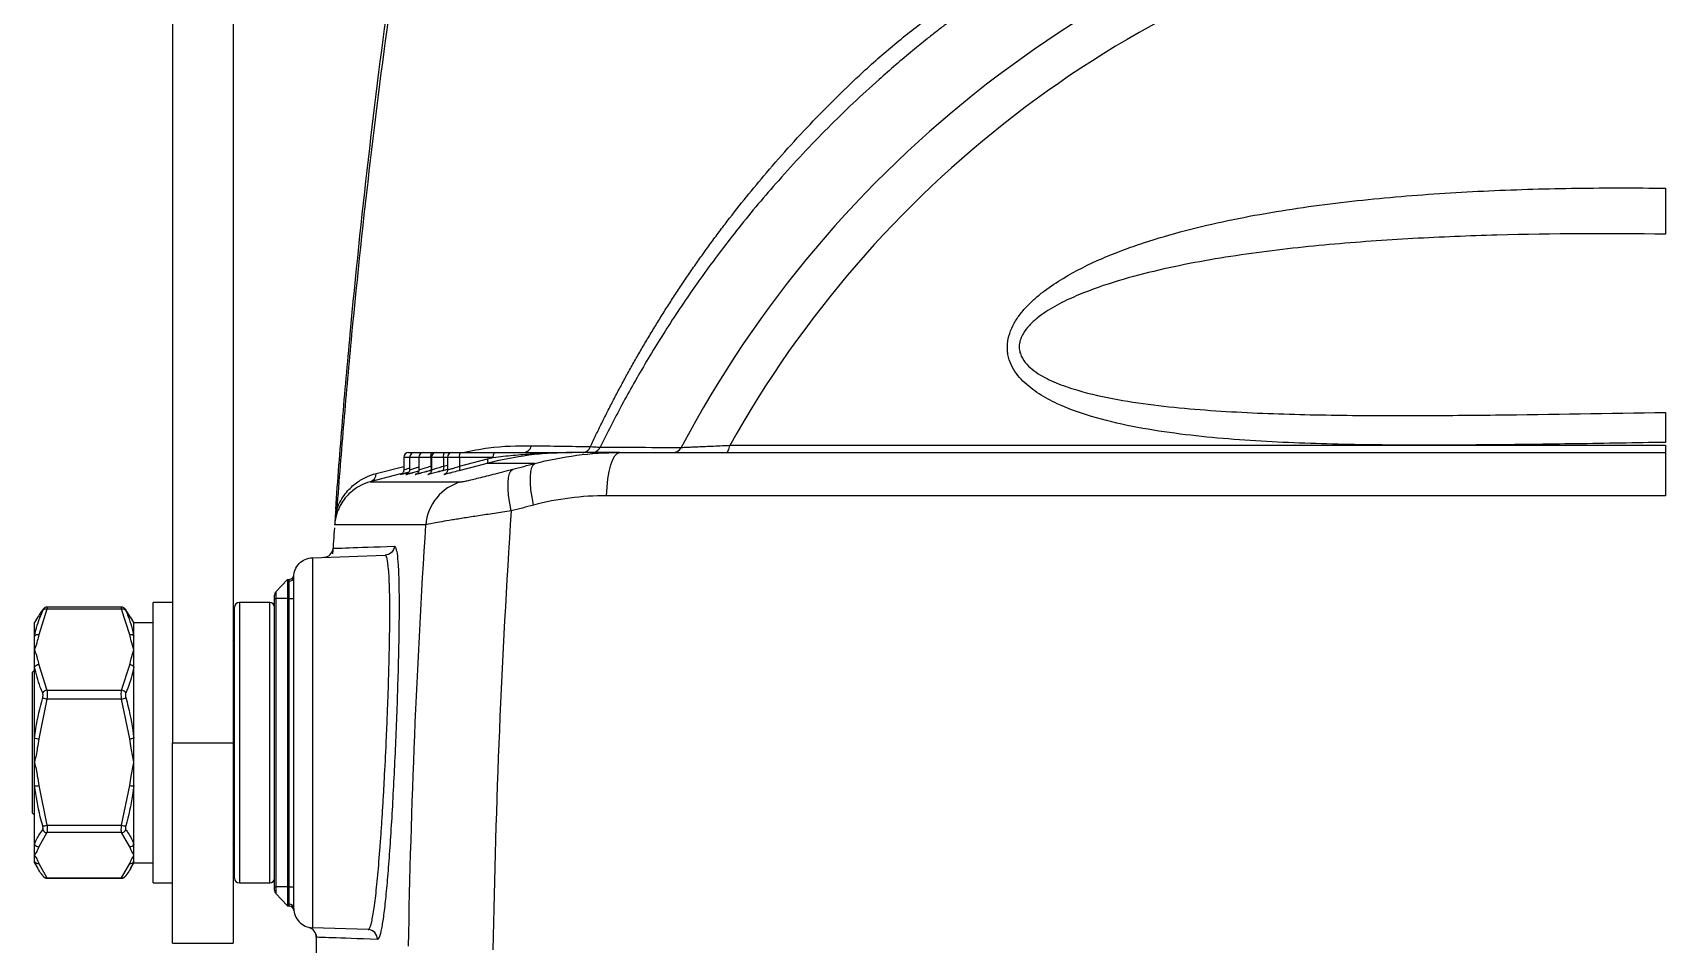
# Model space of a CAD drawing. Extents: x 14.8 to 109.8, y 1.6 to 86.6.
# Drawn here: x 98.52 to 103.61, y 36.91 to 39.75 of the extents above; entities that cross this region are included whole.
import ezdxf

# ---------------------------------------------------------------- set-up
doc = ezdxf.new("R2010")
doc.units = 0
doc.header["$MEASUREMENT"] = 0
doc.layers.add('OBJECT', color=7, linetype='CONTINUOUS')

msp = doc.modelspace()

# ---------------------------------------------------------------- linework, layer by layer
at = {"layer": 'OBJECT'}
for p, q in [((98.954, 44.1632), (98.954, 37.5382)), ((99.144, 44.1632), (99.144, 37.5382)), ((99.6761, 38.4282), (99.6761, 38.3896)), ((99.6944, 38.4282), (99.6761, 38.4282)), ((99.6911, 38.4432), (99.7094, 38.4432)), ((99.6944, 38.4282), (99.6944, 38.3896)), ((99.7233, 38.4282), (99.6944, 38.4282)), ((99.7094, 38.4432), (99.7372, 38.4432)), ((99.7233, 38.4282), (99.7233, 38.3896)), ((99.7603, 38.4282), (99.7233, 38.4282)), ((99.7365, 38.4431), (99.7372, 38.4432)), ((99.7372, 38.4432), (99.7383, 38.4432)), ((99.7383, 38.4432), (99.7661, 38.4432)), ((99.7603, 38.4282), (99.7603, 38.4011)), ((99.7627, 38.4282), (99.7603, 38.4282)), ((99.7627, 38.4282), (99.7627, 38.3896)), ((99.7998, 38.4282), (99.7627, 38.4282)), ((99.7661, 38.4432), (99.7777, 38.4432)), ((99.7777, 38.4432), (99.8055, 38.4432)), ((99.7998, 38.4282), (99.7998, 38.4009)), ((99.8127, 38.4282), (99.7998, 38.4282)), ((99.8055, 38.4432), (99.8277, 38.4432)), ((99.8127, 38.4282), (99.8127, 38.3896)), ((99.8497, 38.4282), (99.8127, 38.4282)), ((99.8277, 38.4432), (99.8554, 38.4432)), ((99.9553, 38.4282), (99.8497, 38.4282)), ((99.8497, 38.4282), (99.8497, 38.4007)), ((99.8497, 38.4007), (99.9371, 38.4236)), ((99.8554, 38.4432), (99.961, 38.4432)), ((100.349, 38.4432), (100.2002, 38.4432)), ((100.6938, 38.4658), (103.613, 38.4658)), ((99.6655, 38.3769), (99.5713, 38.3519)), ((99.5899, 38.3778), (99.6761, 38.4)), ((99.7603, 38.4011), (99.7627, 38.4018)), ((99.8127, 38.3903), (99.7979, 38.3865)), ((99.7998, 38.4009), (99.8127, 38.4043)), ((100.0852, 38.4091), (99.9352, 38.4091)), ((99.5713, 38.3519), (99.5793, 38.3519)), ((99.5793, 38.3519), (99.5976, 38.3519)), ((99.5976, 38.3519), (99.6265, 38.3519)), ((99.6265, 38.3519), (99.6659, 38.3519)), ((99.6659, 38.3519), (99.7159, 38.3519)), ((99.7159, 38.3519), (99.8555, 38.3519)), ((99.745, 38.2175), (99.4603, 38.2175)), ((99.3909, 38.1152), (99.618, 38.1232)), ((99.313, 38.0475), (99.277, 38.009)), ((99.277, 38.009), (99.277, 37.9882)), ((99.313, 38.0475), (99.3189, 38.0477)), ((99.313, 38.0475), (99.313, 37.9882)), ((99.3185, 37.9882), (99.3185, 38.0418)), ((98.7947, 37.9613), (98.5633, 37.9613)), ((98.954, 37.9757), (98.894, 37.9757)), ((98.894, 37.5382), (98.894, 37.9757)), ((99.148, 37.1157), (99.148, 37.9607)), ((99.258, 37.9757), (99.163, 37.9757)), ((99.163, 37.9757), (99.163, 37.1007)), ((99.258, 37.1007), (99.258, 37.9757)), ((99.273, 37.9882), (99.273, 37.9987)), ((99.273, 37.0882), (99.273, 37.9882)), ((99.273, 37.9882), (99.277, 37.9882)), ((99.277, 37.9882), (99.277, 37.0882)), ((99.313, 37.9882), (99.277, 37.9882)), ((99.313, 37.9882), (99.3185, 37.9882)), ((99.313, 37.9882), (99.313, 37.0882)), ((99.3185, 37.9882), (99.333, 37.9882)), ((99.3185, 37.0882), (99.3185, 37.9882)), ((98.5343, 37.9311), (98.524, 37.9132)), ((98.524, 37.8701), (98.524, 37.9132)), ((98.5623, 37.9545), (98.537, 37.8751)), ((98.7956, 37.9545), (98.5623, 37.9545)), ((98.821, 37.8751), (98.7956, 37.9545)), ((98.8227, 37.9304), (98.8086, 37.9528)), ((98.834, 37.9132), (98.8237, 37.931)), ((98.834, 37.8701), (98.834, 37.9132)), ((98.834, 37.9132), (98.894, 37.9132)), ((98.834, 37.8701), (98.834, 37.9132)), ((98.524, 37.8283), (98.524, 37.8701)), ((98.834, 37.8283), (98.834, 37.8701)), ((98.524, 37.7746), (98.524, 37.8283)), ((98.834, 37.1679), (98.834, 37.8283)), ((98.834, 37.7746), (98.834, 37.8283)), ((98.524, 37.7642), (98.518, 37.7582)), ((98.518, 37.6938), (98.518, 37.7582)), ((98.524, 37.553), (98.524, 37.7746)), ((98.537, 37.7814), (98.5623, 37.702)), ((98.7956, 37.702), (98.821, 37.7814)), ((98.834, 37.553), (98.834, 37.7746)), ((98.518, 37.3182), (98.518, 37.6938)), ((98.5623, 37.6739), (98.537, 37.5503)), ((98.5623, 37.702), (98.7956, 37.702)), ((98.7956, 37.6739), (98.5623, 37.6739)), ((98.821, 37.5503), (98.7956, 37.6739)), ((98.524, 37.4774), (98.524, 37.553)), ((98.834, 37.4774), (98.834, 37.553)), ((98.894, 37.1007), (98.894, 37.5382)), ((98.954, 37.5382), (99.144, 37.5382)), ((98.954, 36.9132), (98.954, 37.5382)), ((99.144, 37.5382), (99.144, 36.9132)), ((98.524, 37.4043), (98.524, 37.4774)), ((98.834, 37.4043), (98.834, 37.4774)), ((98.524, 37.2211), (98.524, 37.4043)), ((98.537, 37.4045), (98.5623, 37.2808)), ((98.7956, 37.2808), (98.821, 37.4045)), ((98.834, 37.2211), (98.834, 37.4043)), ((98.518, 37.3182), (98.524, 37.3122)), ((98.5623, 37.2576), (98.537, 37.2134)), ((98.5623, 37.2808), (98.7956, 37.2808)), ((98.7956, 37.2576), (98.5623, 37.2576)), ((98.821, 37.2134), (98.7956, 37.2576)), ((98.524, 37.1873), (98.524, 37.2211)), ((98.834, 37.1873), (98.834, 37.2211)), ((98.524, 37.1679), (98.524, 37.1873)), ((98.524, 37.1632), (98.524, 37.1679)), ((98.524, 37.1632), (98.5343, 37.1454)), ((98.537, 37.1613), (98.5623, 37.1171)), ((98.7956, 37.1171), (98.821, 37.1613)), ((98.8237, 37.1454), (98.834, 37.1632)), ((98.834, 37.1679), (98.834, 37.1873)), ((98.834, 37.1632), (98.834, 37.1679)), ((98.834, 37.1632), (98.894, 37.1632)), ((98.5623, 37.1171), (98.7956, 37.1171)), ((98.5633, 37.1151), (98.7947, 37.1151)), ((98.894, 37.1007), (98.954, 37.1007)), ((99.163, 37.1007), (99.258, 37.1007)), ((99.273, 37.0882), (99.277, 37.0882)), ((99.273, 37.0777), (99.273, 37.0882)), ((99.313, 37.0882), (99.277, 37.0882)), ((99.277, 37.0882), (99.277, 37.0675)), ((99.277, 37.0675), (99.313, 37.0289)), ((99.313, 37.0882), (99.313, 37.0289)), ((99.313, 37.0882), (99.3185, 37.0882)), ((99.3185, 37.0882), (99.333, 37.0882)), ((99.3185, 37.0347), (99.3185, 37.0882)), ((99.313, 37.0289), (99.3189, 37.0287)), ((99.3331, 37.0177), (99.3333, 37.0152)), ((99.5651, 36.9551), (99.3909, 36.9612)), ((98.954, 36.9132), (99.144, 36.9132)), ((99.5989, 36.9315), (99.594, 36.9246))]:
    msp.add_line(p, q, dxfattribs=at)
at = {"layer": 'OBJECT', "flags": 128}
for points in [[(99.7603, 38.4282), (99.7605, 38.4311), (99.7608, 38.434), (99.7613, 38.4366), (99.762, 38.4388), (99.7629, 38.4407), (99.7639, 38.4421), (99.765, 38.4429), (99.7661, 38.4432)], [(99.7998, 38.4282), (99.7999, 38.4311), (99.8002, 38.434), (99.8007, 38.4366), (99.8014, 38.4388), (99.8023, 38.4407), (99.8033, 38.4421), (99.8044, 38.4429), (99.8055, 38.4432)], [(99.8497, 38.4282), (99.8498, 38.4311), (99.8501, 38.434), (99.8507, 38.4366), (99.8514, 38.4388), (99.8523, 38.4407), (99.8532, 38.4421), (99.8543, 38.4429), (99.8554, 38.4432)], [(99.9371, 38.4236), (99.9376, 38.421), (99.9379, 38.4184), (99.938, 38.4161), (99.9378, 38.4139), (99.9374, 38.4121), (99.9369, 38.4107), (99.9361, 38.4097), (99.9352, 38.4091)], [(99.9553, 38.4282), (99.9554, 38.4311), (99.9557, 38.434), (99.9562, 38.4366), (99.9569, 38.4388), (99.9578, 38.4407), (99.9588, 38.4421), (99.9599, 38.4429), (99.961, 38.4432)], [(100.309, 38.3086), (100.3105, 38.3355), (100.3132, 38.3611), (100.3171, 38.3844), (100.3221, 38.4046), (100.328, 38.4211), (100.3346, 38.4332), (100.3417, 38.4407), (100.349, 38.4432)], [(100.6804, 38.4432), (100.6827, 38.4436), (100.6849, 38.4448), (100.6869, 38.4468), (100.6889, 38.4495), (100.6905, 38.4529), (100.6919, 38.4568), (100.693, 38.4611), (100.6938, 38.4658)], [(99.7603, 38.4011), (99.7609, 38.3985), (99.7611, 38.3959), (99.7612, 38.3935), (99.7611, 38.3914), (99.7607, 38.3896), (99.7601, 38.3882), (99.7594, 38.3872), (99.7585, 38.3866)], [(99.7998, 38.4009), (99.8003, 38.3983), (99.8005, 38.3957), (99.8006, 38.3933), (99.8005, 38.3912), (99.8001, 38.3894), (99.7995, 38.388), (99.7988, 38.387), (99.7979, 38.3865)], [(99.9352, 38.4091), (99.9083, 38.4021), (99.8478, 38.3863)], [(99.8497, 38.4007), (99.8502, 38.3981), (99.8505, 38.3955), (99.8506, 38.3932), (99.8504, 38.391), (99.8501, 38.3892), (99.8495, 38.3878), (99.8487, 38.3868), (99.8478, 38.3863)], [(100.0113, 38.261), (100.0066, 38.2857), (100.0034, 38.3091), (100.0017, 38.3307), (100.0015, 38.3498), (100.003, 38.3658), (100.006, 38.3782), (100.0104, 38.3867), (100.0162, 38.3911)], [(100.0812, 38.2793), (100.0765, 38.3039), (100.0731, 38.3274), (100.0713, 38.3489), (100.0711, 38.368), (100.0724, 38.384), (100.0753, 38.3964), (100.0796, 38.4049), (100.0852, 38.4091)], [(98.5494, 37.9528), (98.5504, 37.9544), (98.5506, 37.9547)], [(98.8074, 37.9547), (98.8076, 37.9544), (98.8086, 37.9528)], [(98.5506, 37.1217), (98.5504, 37.1221), (98.5494, 37.1237)], [(98.8086, 37.1237), (98.8076, 37.1221), (98.8074, 37.1218)]]:
    msp.add_lwpolyline(points, dxfattribs=at)
at = {"layer": 'OBJECT'}
for centre, radius, start, end in [((103.643, 36.8182), 3.5084, 103.3894, 152.1127), ((103.643, 36.8182), 3.3782, 104.3906, 150.8109), ((99.6911, 38.4282), 0.015, 90, 180), ((99.7094, 38.4282), 0.015, 90, 180), ((99.7383, 38.4282), 0.015, 90, 180), ((99.7777, 38.4282), 0.015, 90, 180), ((99.8277, 38.4282), 0.015, 90, 180), ((100.0478, 38.4704), 0.0272, 272.4859, 347.8627), ((100.5156, 38.4731), 0.0299, 270.0273, 332.2542), ((99.5632, 38.3772), 0.0266, 287.715, 1.3087), ((99.8946, 38.2071), 0.1499, 105.0855, 176.0571), ((99.4632, 38.2169), 0.0495, 85.4125, 89.3775), ((124.8474, 36.4432), 25.449, 176.02266, 176.20518), ((99.4255, 38.1465), 0.03, 271.9998, 356.1669), ((99.3184, 38.0627), 0.015, 272, 354.3072), ((99.288, 37.9987), 0.015, 137, 180), ((99.3188, 38.056), 0.0143, 269.0111, 356.9747), ((99.163, 37.9607), 0.015, 90, 180), ((99.258, 37.9607), 0.015, 0, 90), ((98.5592, 37.9422), 0.0127, 75.5066, 140.5212), ((98.7988, 37.9422), 0.0127, 39.4776, 104.4946), ((98.5352, 37.8603), 0.0149, 82.9936, 138.8297), ((98.8228, 37.8603), 0.0149, 41.1701, 97.0057), ((99.133, 37.8655), 0.015, 317.1666, 0), ((98.5378, 37.7641), 0.0173, 92.7932, 142.9836), ((98.8202, 37.7641), 0.0173, 37.0165, 87.2057), ((98.5654, 37.6836), 0.0187, 99.3014, 149.0937), ((98.5761, 37.7297), 0.0574, 242.1793, 256.0888), ((98.7926, 37.6836), 0.0187, 30.905, 80.6999), ((98.7818, 37.7296), 0.0574, 283.9103, 297.8215), ((98.5421, 37.6068), 0.0568, 251.4192, 264.8515), ((98.8159, 37.6068), 0.0568, 275.1492, 288.5806), ((98.5295, 37.457), 0.0531, 264.0527, 278.1164), ((98.8285, 37.457), 0.0531, 261.8833, 275.9476), ((98.5478, 37.327), 0.0484, 271.8545, 287.49), ((98.5641, 37.2739), 0.0164, 205.677, 263.8507), ((98.8102, 37.327), 0.0484, 252.5101, 268.1454), ((98.7939, 37.2739), 0.0164, 276.148, 334.3244), ((98.5376, 37.2292), 0.0158, 210.8413, 267.8922), ((98.8204, 37.2292), 0.0158, 272.109, 329.1586), ((99.133, 37.211), 0.015, 0, 42.8334), ((98.5361, 37.1756), 0.0144, 212.5261, 273.4051), ((98.8219, 37.1756), 0.0144, 266.5959, 327.474), ((98.5607, 37.1301), 0.0131, 219.5945, 277.0407), ((98.7972, 37.1302), 0.0132, 263.2804, 320.3964), ((99.163, 37.1157), 0.015, 180, 270), ((99.258, 37.1157), 0.015, 270, 0), ((99.288, 37.0777), 0.015, 180, 223), ((99.3188, 37.0204), 0.0143, 3.025, 90.9891), ((99.3183, 37.0137), 0.015, 4.9561, 88), ((99.3184, 37.0137), 0.015, 5.6928, 88), ((99.3732, 36.9318), 0.03, 358.9022, 77.2747), ((124.8474, 36.4432), 25.449, 178.89854, 180.23387)]:
    msp.add_arc(centre, radius, start, end, dxfattribs=at)
for points, knots in [([(100.2586, 38.4617), (100.2643, 38.4739), (100.2758, 38.4983), (100.2937, 38.5349), (100.3121, 38.5715), (100.331, 38.6083), (100.3505, 38.6452), (100.3705, 38.6822), (100.3911, 38.7192), (100.4123, 38.7563), (100.4341, 38.7935), (100.4565, 38.8306), (100.4794, 38.8679), (100.503, 38.9051), (100.5272, 38.9423), (100.552, 38.9796), (100.5774, 39.0168), (100.6035, 39.0539), (100.6302, 39.091), (100.6576, 39.1281), (100.7152, 39.2042), (100.8145, 39.3269), (100.9341, 39.4586), (101.0389, 39.5639), (101.1072, 39.629), (101.1682, 39.6834), (101.221, 39.7279), (101.2639, 39.7621), (101.3079, 39.7961), (101.3647, 39.8386), (101.4454, 39.8959), (101.5363, 39.9565), (101.6585, 40.0329), (101.8114, 40.1196), (101.963, 40.1946), (102.0754, 40.245), (102.1508, 40.2769), (102.227, 40.3072), (102.3041, 40.336), (102.3821, 40.3632), (102.4608, 40.3888), (102.5404, 40.4128), (102.6206, 40.4351), (102.7016, 40.456), (102.756, 40.4684), (102.7832, 40.4746)], [0, 0, 0, 0, 0.012038, 0.02418, 0.036425, 0.048774, 0.061225, 0.073778, 0.086433, 0.09919, 0.112047, 0.125006, 0.138064, 0.151222, 0.16448, 0.177836, 0.191291, 0.204843, 0.218493, 0.232239, 0.246081, 0.304039, 0.373495, 0.405327, 0.437053, 0.458042, 0.478512, 0.498868, 0.507158, 0.528357, 0.562429, 0.595806, 0.626125, 0.691572, 0.753167, 0.777504, 0.801919, 0.826413, 0.850984, 0.875632, 0.900357, 0.925156, 0.950031, 0.974979, 1, 1, 1, 1]), ([(99.4638, 38.2665), (99.467, 38.312), (99.4704, 38.3575), (99.4775, 38.4486), (99.4884, 38.5851), (99.5004, 38.7216), (99.5259, 38.9943), (99.5449, 39.1759), (99.5867, 39.5388), (99.6096, 39.72), (99.6468, 39.9915), (99.6597, 40.0819), (99.6798, 40.2174), (99.69, 40.2851), (99.7022, 40.3641), (99.7084, 40.4036), (99.7111, 40.4205), (99.7129, 40.4318), (99.7138, 40.4374), (99.7147, 40.443)], [0, 0, 0, 0, 0.0625, 0.0625, 0.125, 0.25, 0.25, 0.5, 0.5, 0.75, 0.75, 0.875, 0.875, 0.9375, 0.96875, 0.984375, 0.992187, 0.992187, 1, 1, 1, 1]), ([(99.7231, 40.438), (99.6647, 40.0781), (99.6141, 39.7169), (99.55, 39.1738), (99.5307, 38.9926), (99.5046, 38.7205), (99.4965, 38.6297), (99.4849, 38.4935), (99.4812, 38.4481), (99.474, 38.3572), (99.4705, 38.3118), (99.4672, 38.2663)], [0, 0, 0, 0, 0.5, 0.5, 0.75, 0.75, 0.875, 0.875, 0.9375, 0.9375, 1, 1, 1, 1]), ([(102.7803, 40.4516), (102.7687, 40.4488), (102.7454, 40.4432), (102.7107, 40.4344), (102.676, 40.4253), (102.6414, 40.4158), (102.6069, 40.406), (102.5724, 40.3959), (102.5381, 40.3855), (102.5039, 40.3747), (102.4698, 40.3636), (102.4358, 40.3521), (102.4019, 40.3404), (102.3681, 40.3283), (102.3345, 40.3159), (102.3009, 40.3032), (102.2675, 40.2901), (102.2343, 40.2767), (102.2011, 40.263), (102.1681, 40.249), (102.1352, 40.2347), (102.1024, 40.2201), (102.0698, 40.2051), (102.0374, 40.1898), (102.0051, 40.1743), (101.9729, 40.1584), (101.9409, 40.1422), (101.9091, 40.1257), (101.8774, 40.1089), (101.8458, 40.0917), (101.8145, 40.0743), (101.7833, 40.0566), (101.7523, 40.0386), (101.7214, 40.0203), (101.6908, 40.0017), (101.6603, 39.9828), (101.63, 39.9636), (101.5998, 39.9441), (101.5699, 39.9243), (101.5402, 39.9043), (101.5106, 39.8839), (101.4813, 39.8633), (101.4521, 39.8424), (101.4232, 39.8212), (101.3944, 39.7998), (101.3659, 39.778), (101.3376, 39.756), (101.3037, 39.7291), (101.2435, 39.6802), (101.1383, 39.59), (100.9967, 39.4562), (100.8511, 39.3012), (100.7424, 39.1717), (100.6673, 39.075), (100.6156, 39.0051), (100.5664, 38.9355), (100.5198, 38.8661), (100.4757, 38.797), (100.4339, 38.7285), (100.3943, 38.6605), (100.3571, 38.5931), (100.3219, 38.5265), (100.2998, 38.482), (100.2889, 38.46)], [0, 0, 0, 0, 0.010885, 0.02177, 0.032656, 0.043541, 0.054426, 0.065311, 0.076196, 0.087082, 0.097967, 0.108852, 0.119737, 0.130622, 0.141508, 0.152393, 0.163278, 0.174163, 0.185048, 0.195933, 0.206819, 0.217704, 0.228589, 0.239474, 0.250359, 0.261244, 0.27213, 0.283015, 0.2939, 0.304785, 0.31567, 0.326555, 0.33744, 0.348326, 0.359211, 0.370096, 0.380981, 0.391866, 0.402751, 0.413636, 0.424521, 0.435407, 0.446292, 0.457177, 0.468062, 0.478947, 0.489832, 0.500717, 0.518358, 0.560412, 0.626874, 0.695576, 0.753854, 0.780728, 0.8071, 0.83297, 0.858337, 0.883203, 0.907566, 0.931428, 0.954787, 0.977645, 1, 1, 1, 1]), ([(103.613, 38.475), (103.52, 38.4734), (103.4271, 38.4718), (103.2418, 38.4691), (103.1493, 38.4679), (102.9646, 38.4664), (102.8725, 38.466), (102.6886, 38.4671), (102.5967, 38.4685), (102.4138, 38.4746), (102.3229, 38.4793), (102.1878, 38.4908), (102.1429, 38.4954), (102.054, 38.5067), (102.0099, 38.5134), (101.9226, 38.5298), (101.8795, 38.5395), (101.7955, 38.5633), (101.7546, 38.5774), (101.6959, 38.6046), (101.6767, 38.6148), (101.6497, 38.6321), (101.641, 38.6382), (101.6241, 38.6514), (101.616, 38.6584), (101.6009, 38.6735), (101.594, 38.6814), (101.5815, 38.6986), (101.5759, 38.7079), (101.5669, 38.7276), (101.5636, 38.738), (101.5607, 38.7541), (101.56, 38.7595), (101.5595, 38.7707), (101.5596, 38.7763), (101.561, 38.793), (101.5634, 38.8041), (101.5706, 38.826), (101.5755, 38.8365), (101.5868, 38.8567), (101.5933, 38.8664), (101.6076, 38.885), (101.6153, 38.8937), (101.6315, 38.9104), (101.6399, 38.9184), (101.6575, 38.9337), (101.6666, 38.941), (101.6946, 38.9621), (101.7138, 38.9748), (101.7729, 39.0104), (101.814, 39.0307), (101.8772, 39.0579), (101.8985, 39.0665), (101.9415, 39.0826), (101.9631, 39.0902), (102.0281, 39.1116), (102.0718, 39.1243), (102.1595, 39.1473), (102.2037, 39.1575), (102.3366, 39.1855), (102.4261, 39.2003), (102.6062, 39.2249), (102.697, 39.2345), (102.8795, 39.2499), (102.9709, 39.2556), (103.1539, 39.264), (103.2455, 39.2666), (103.4291, 39.2691), (103.521, 39.2691), (103.613, 39.2678)], [0, 0, 0, 0, 0.0625, 0.0625, 0.125, 0.125, 0.1875, 0.1875, 0.25, 0.25, 0.3125, 0.3125, 0.34375, 0.34375, 0.375, 0.375, 0.40625, 0.40625, 0.4375, 0.4375, 0.453125, 0.453125, 0.460938, 0.460938, 0.46875, 0.46875, 0.476563, 0.476563, 0.484375, 0.484375, 0.492188, 0.492188, 0.496094, 0.496094, 0.5, 0.5, 0.507813, 0.507813, 0.515625, 0.515625, 0.523438, 0.523438, 0.53125, 0.53125, 0.539063, 0.539063, 0.546875, 0.546875, 0.5625, 0.5625, 0.59375, 0.59375, 0.609375, 0.609375, 0.625, 0.625, 0.65625, 0.65625, 0.6875, 0.6875, 0.75, 0.75, 0.8125, 0.8125, 0.875, 0.875, 0.9375, 0.9375, 1, 1, 1, 1]), ([(103.613, 39.2678), (103.613, 39.2554), (103.613, 39.2426), (103.613, 39.2161), (103.613, 39.2029), (103.613, 39.1837), (103.613, 39.1774), (103.613, 39.1653), (103.613, 39.1595), (103.613, 39.1484), (103.613, 39.1431), (103.613, 39.1332), (103.613, 39.1287), (103.613, 39.1245)], [0, 0, 0, 0, 0.25, 0.25, 0.5, 0.5, 0.625, 0.625, 0.75, 0.75, 0.875, 0.875, 1, 1, 1, 1]), ([(103.613, 39.1245), (103.4376, 39.1269), (103.2625, 39.1262), (103.0002, 39.1189), (102.9128, 39.1155), (102.7382, 39.1059), (102.6511, 39.0997), (102.4775, 39.0839), (102.3911, 39.0743), (102.219, 39.0497), (102.1334, 39.035), (102.0059, 39.0063), (101.9634, 38.9957), (101.8793, 38.9712), (101.8378, 38.9575), (101.7769, 38.933), (101.7568, 38.9243), (101.7174, 38.9048), (101.6979, 38.894), (101.6702, 38.8758), (101.6613, 38.8694), (101.6441, 38.8555), (101.6358, 38.848), (101.6207, 38.8318), (101.614, 38.8232), (101.6058, 38.8089), (101.6034, 38.8039), (101.5996, 38.7936), (101.5983, 38.7884), (101.5967, 38.7777), (101.5965, 38.7723), (101.5975, 38.7618), (101.5986, 38.7567), (101.6035, 38.7418), (101.6089, 38.7326), (101.6219, 38.7165), (101.6293, 38.7094), (101.6454, 38.6964), (101.654, 38.6905), (101.6809, 38.6744), (101.6999, 38.6656), (101.7392, 38.65), (101.7593, 38.6433), (101.8202, 38.6255), (101.8618, 38.6164), (101.9461, 38.6011), (101.9888, 38.595), (102.1175, 38.5797), (102.2044, 38.5734), (102.3787, 38.5644), (102.4663, 38.5619), (102.642, 38.5589), (102.73, 38.5585), (102.9061, 38.5588), (102.9943, 38.5595), (103.259, 38.5625), (103.4358, 38.5655), (103.613, 38.5686)], [0, 0, 0, 0, 0.125, 0.125, 0.1875, 0.1875, 0.25, 0.25, 0.3125, 0.3125, 0.375, 0.375, 0.40625, 0.40625, 0.4375, 0.4375, 0.453125, 0.453125, 0.46875, 0.46875, 0.476562, 0.476562, 0.484375, 0.484375, 0.492187, 0.492187, 0.496094, 0.496094, 0.5, 0.5, 0.503906, 0.503906, 0.507812, 0.507812, 0.515625, 0.515625, 0.523437, 0.523437, 0.53125, 0.53125, 0.546875, 0.546875, 0.5625, 0.5625, 0.59375, 0.59375, 0.625, 0.625, 0.6875, 0.6875, 0.75, 0.75, 0.8125, 0.8125, 0.875, 0.875, 1, 1, 1, 1]), ([(103.613, 38.5686), (103.613, 38.5679), (103.613, 38.5652), (103.613, 38.5557), (103.613, 38.5491), (103.613, 38.5365), (103.613, 38.5319), (103.613, 38.5221), (103.613, 38.5168), (103.613, 38.5057), (103.613, 38.4998), (103.613, 38.4877), (103.613, 38.4814), (103.613, 38.475)], [0, 0, 0, 0, 0.25, 0.25, 0.5, 0.5, 0.625, 0.625, 0.75, 0.75, 0.875, 0.875, 1, 1, 1, 1]), ([(99.8606, 38.4432), (99.8874, 38.4488), (99.96, 38.4639), (100.0302, 38.4644), (100.0744, 38.4646)], [0, 0, 0, 0, 0.369758, 1, 1, 1, 1]), ([(100.2002, 38.4432), (100.1556, 38.4432), (100.1111, 38.4404), (100.0225, 38.429), (99.9786, 38.4205), (99.9352, 38.4091)], [0, 0, 0, 0, 0.5, 0.5, 1, 1, 1, 1]), ([(99.9553, 38.4282), (99.9761, 38.4307), (99.9968, 38.4329), (100.0378, 38.4366), (100.0582, 38.4382), (100.1193, 38.442), (100.1597, 38.4432), (100.2002, 38.4432)], [0, 0, 0, 0, 0.25, 0.25, 0.5, 0.5, 1, 1, 1, 1]), ([(99.961, 38.4432), (99.9821, 38.4432), (100.0026, 38.4432), (100.0432, 38.4432), (100.0632, 38.4432), (100.1225, 38.4432), (100.1613, 38.4432), (100.2002, 38.4432)], [0, 0, 0, 0, 0.25, 0.25, 0.5, 0.5, 1, 1, 1, 1]), ([(100.2339, 38.4432), (100.2392, 38.4432), (100.2444, 38.445), (100.2531, 38.4516), (100.2566, 38.4563), (100.2586, 38.4617)], [0, 0, 0, 0, 0.5, 0.5, 1, 1, 1, 1]), ([(100.2586, 38.4617), (100.268, 38.4612), (100.2755, 38.4608), (100.2857, 38.4602), (100.2885, 38.4601), (100.2889, 38.46)], [0, 0, 0, 0, 0.5, 0.5, 1, 1, 1, 1]), ([(100.2619, 38.4432), (100.2675, 38.4432), (100.2731, 38.4448), (100.2826, 38.4507), (100.2864, 38.455), (100.2889, 38.46)], [0, 0, 0, 0, 0.5, 0.5, 1, 1, 1, 1]), ([(100.2889, 38.46), (100.3059, 38.46), (100.3353, 38.4599), (100.4195, 38.4596), (100.4742, 38.4594), (100.542, 38.4592)], [0, 0, 0, 0, 0.5, 0.5, 1, 1, 1, 1]), ([(100.349, 38.4432), (100.8854, 38.4432), (101.4256, 38.4432), (102.5136, 38.4432), (103.0614, 38.4432), (103.613, 38.4432)], [0, 0, 0, 0, 0.5, 0.5, 1, 1, 1, 1]), ([(100.542, 38.4592), (100.5436, 38.4593), (100.5486, 38.4595), (100.5606, 38.46), (100.5655, 38.4602), (100.5764, 38.4607), (100.5826, 38.4609), (100.596, 38.4615), (100.6034, 38.4618), (100.6192, 38.4625), (100.6276, 38.4629), (100.6452, 38.4636), (100.6543, 38.464), (100.6735, 38.4649), (100.6835, 38.4653), (100.6938, 38.4658)], [0, 0, 0, 0, 0.25, 0.25, 0.375, 0.375, 0.5, 0.5, 0.625, 0.625, 0.75, 0.75, 0.875, 0.875, 1, 1, 1, 1]), ([(103.613, 38.4658), (103.613, 38.4593), (103.613, 38.4536), (103.613, 38.4455), (103.613, 38.4432), (103.613, 38.4432)], [0, 0, 0, 0, 0.5, 0.5, 1, 1, 1, 1]), ([(103.613, 38.4432), (103.613, 38.4432), (103.613, 38.4424), (103.613, 38.439), (103.613, 38.4365), (103.613, 38.4299), (103.613, 38.4259), (103.613, 38.4163), (103.613, 38.4108), (103.613, 38.3985), (103.613, 38.3918), (103.613, 38.3773), (103.613, 38.3694), (103.613, 38.353), (103.613, 38.3446), (103.613, 38.327), (103.613, 38.3178), (103.613, 38.3086)], [0, 0, 0, 0, 0.125, 0.125, 0.25, 0.25, 0.375, 0.375, 0.5, 0.5, 0.625, 0.625, 0.75, 0.75, 0.875, 0.875, 1, 1, 1, 1]), ([(99.4672, 38.2663), (99.4707, 38.276), (99.4749, 38.2849), (99.4837, 38.3007), (99.4885, 38.3077), (99.4983, 38.3206), (99.5034, 38.3264), (99.5139, 38.3368), (99.5191, 38.3414), (99.5351, 38.3539), (99.5459, 38.3605), (99.5677, 38.371), (99.5788, 38.375), (99.5899, 38.3778)], [0, 0, 0, 0, 0.125, 0.125, 0.25, 0.25, 0.375, 0.375, 0.5, 0.5, 0.75, 0.75, 1, 1, 1, 1]), ([(99.6924, 38.382), (99.6913, 38.3817), (99.6833, 38.3796), (99.6735, 38.377), (99.665, 38.3748), (99.6657, 38.375), (99.6659, 38.3751)], [0, 0, 0, 0, 0.058461, 0.410822, 0.759614, 1, 1, 1, 1]), ([(99.6659, 38.3751), (99.6658, 38.3751), (99.6653, 38.375), (99.6734, 38.3772), (99.6835, 38.38), (99.6917, 38.3822), (99.6927, 38.3824)], [0, 0, 0, 0, 0.125228, 0.5295758, 0.9444174, 1, 1, 1, 1]), ([(99.676, 38.3897), (99.6759, 38.3882), (99.6758, 38.3854), (99.6742, 38.3818), (99.6722, 38.3791), (99.67, 38.3772), (99.6683, 38.3761), (99.667, 38.3756), (99.6664, 38.3753), (99.6661, 38.3752), (99.666, 38.3752), (99.6659, 38.3751)], [0, 0, 0, 0, 0.210657, 0.405326, 0.569824, 0.706916, 0.8146, 0.87753, 0.917877, 0.956333, 1, 1, 1, 1]), ([(99.6769, 38.3896), (99.6767, 38.3895), (99.6764, 38.3894), (99.6823, 38.3913), (99.6905, 38.394), (99.6944, 38.3953)], [0, 0, 0, 0, 0.216736, 0.621085, 1, 1, 1, 1]), ([(99.7225, 38.385), (99.7173, 38.3836), (99.705, 38.3803), (99.6914, 38.3768), (99.6836, 38.3748), (99.6818, 38.3744), (99.6848, 38.3753), (99.6852, 38.3754)], [0, 0, 0, 0, 0.192951, 0.451629, 0.707829, 0.967314, 1, 1, 1, 1]), ([(99.6942, 38.3895), (99.6943, 38.3889), (99.6945, 38.3867), (99.6934, 38.3834), (99.6915, 38.3802), (99.6894, 38.378), (99.6874, 38.3766), (99.686, 38.3758), (99.6852, 38.3755), (99.6848, 38.3753), (99.6845, 38.3752), (99.6844, 38.3752), (99.6849, 38.3753), (99.6852, 38.3754)], [0, 0, 0, 0, 0.0669317, 0.2120478, 0.3331642, 0.4352375, 0.5177199, 0.5744908, 0.6100214, 0.6453501, 0.697447, 0.7970321, 1, 1, 1, 1]), ([(99.6852, 38.3754), (99.6871, 38.376), (99.6913, 38.3772), (99.7053, 38.381), (99.7178, 38.3844), (99.7228, 38.3858)], [0, 0, 0, 0, 0.3369, 0.730647, 1, 1, 1, 1]), ([(99.6952, 38.3896), (99.6951, 38.3895), (99.6947, 38.3893), (99.7012, 38.3914), (99.7111, 38.3946), (99.72, 38.3975), (99.7233, 38.3986)], [0, 0, 0, 0, 0.1707011, 0.4874313, 0.8088412, 1, 1, 1, 1]), ([(99.7585, 38.3866), (99.7507, 38.3846), (99.7359, 38.3807), (99.7202, 38.3767), (99.7124, 38.3748), (99.7107, 38.3745), (99.7142, 38.3755), (99.7149, 38.3757)], [0, 0, 0, 0, 0.2529451, 0.4843168, 0.7136085, 0.9459716, 1, 1, 1, 1]), ([(99.7231, 38.3896), (99.7231, 38.3885), (99.7232, 38.3859), (99.7218, 38.3824), (99.7198, 38.3795), (99.7177, 38.3775), (99.7159, 38.3764), (99.7148, 38.3758), (99.7142, 38.3755), (99.7137, 38.3754), (99.7136, 38.3753), (99.7138, 38.3754), (99.7146, 38.3756), (99.7149, 38.3757)], [0, 0, 0, 0, 0.106717, 0.236346, 0.345583, 0.436921, 0.507607, 0.553441, 0.590912, 0.638616, 0.719603, 0.891356, 1, 1, 1, 1]), ([(99.7149, 38.3757), (99.7166, 38.3762), (99.7206, 38.3774), (99.7361, 38.3817), (99.751, 38.3858), (99.7585, 38.3878)], [0, 0, 0, 0, 0.274135, 0.637246, 1, 1, 1, 1]), ([(99.7241, 38.3896), (99.724, 38.3895), (99.7236, 38.3893), (99.7301, 38.3913), (99.7423, 38.3952), (99.7541, 38.3991), (99.7603, 38.4011)], [0, 0, 0, 0, 0.147503, 0.4199, 0.696149, 1, 1, 1, 1]), ([(99.7979, 38.3865), (99.7902, 38.3844), (99.7753, 38.3805), (99.7597, 38.3766), (99.7518, 38.3747), (99.7502, 38.3745), (99.7537, 38.3755), (99.7543, 38.3757)], [0, 0, 0, 0, 0.2519196, 0.4828808, 0.7118913, 0.9441063, 1, 1, 1, 1]), ([(99.7626, 38.3897), (99.7626, 38.3883), (99.7625, 38.3855), (99.7609, 38.3819), (99.7589, 38.3791), (99.7568, 38.3773), (99.7552, 38.3763), (99.7542, 38.3758), (99.7537, 38.3756), (99.7533, 38.3754), (99.7533, 38.3754), (99.7539, 38.3756), (99.7543, 38.3758)], [0, 0, 0, 0, 0.133143, 0.261169, 0.369362, 0.458999, 0.525505, 0.571379, 0.617045, 0.682799, 0.803793, 1, 1, 1, 1]), ([(99.7543, 38.3757), (99.756, 38.3763), (99.76, 38.3775), (99.7755, 38.3818), (99.7904, 38.3859), (99.7979, 38.388)], [0, 0, 0, 0, 0.272117, 0.636232, 1, 1, 1, 1]), ([(99.7635, 38.3896), (99.7634, 38.3895), (99.763, 38.3892), (99.7695, 38.3912), (99.7817, 38.395), (99.7935, 38.3989), (99.7998, 38.4009)], [0, 0, 0, 0, 0.148205, 0.420718, 0.6969036, 1, 1, 1, 1]), ([(99.8478, 38.3863), (99.8401, 38.3843), (99.8253, 38.3804), (99.8097, 38.3765), (99.8017, 38.3747), (99.8002, 38.3745), (99.8041, 38.3757), (99.8052, 38.376)], [0, 0, 0, 0, 0.244919, 0.469976, 0.693261, 0.919799, 1, 1, 1, 1]), ([(99.8127, 38.3894), (99.8127, 38.3894), (99.813, 38.3878), (99.8121, 38.3849), (99.8105, 38.3813), (99.8084, 38.3787), (99.8065, 38.3771), (99.805, 38.3762), (99.8042, 38.3758), (99.8037, 38.3756), (99.8034, 38.3755), (99.8037, 38.3756), (99.8047, 38.3759), (99.8052, 38.3761)], [0, 0, 0, 0, 0.001661, 0.144202, 0.261058, 0.359891, 0.44041, 0.498052, 0.54328, 0.596326, 0.680503, 0.845926, 1, 1, 1, 1]), ([(99.8135, 38.3896), (99.8133, 38.3895), (99.813, 38.3892), (99.8195, 38.3911), (99.8317, 38.3949), (99.8435, 38.3987), (99.8497, 38.4007)], [0, 0, 0, 0, 0.149041, 0.421622, 0.697711, 1, 1, 1, 1]), ([(99.8555, 38.3519), (99.8572, 38.3519), (99.8622, 38.3528), (99.875, 38.3556), (99.8801, 38.3568), (99.8916, 38.3595), (99.8981, 38.3611), (99.9125, 38.3646), (99.9204, 38.3665), (99.9372, 38.3707), (99.9461, 38.373), (99.9648, 38.3778), (99.9747, 38.3803), (99.995, 38.3855), (100.0055, 38.3883), (100.0162, 38.3911)], [0, 0, 0, 0, 0.25, 0.25, 0.375, 0.375, 0.5, 0.5, 0.625, 0.625, 0.75, 0.75, 0.875, 0.875, 1, 1, 1, 1]), ([(99.5713, 38.3519), (99.5608, 38.3491), (99.5503, 38.3451), (99.5294, 38.334), (99.519, 38.3271), (99.5037, 38.3131), (99.4986, 38.3078), (99.4887, 38.2957), (99.484, 38.2889), (99.4772, 38.277), (99.475, 38.2727), (99.4709, 38.2635), (99.469, 38.2586), (99.4655, 38.2479), (99.464, 38.2422), (99.4616, 38.2303), (99.4608, 38.2239), (99.4603, 38.2175)], [0, 0, 0, 0, 0.25, 0.25, 0.5, 0.5, 0.625, 0.625, 0.75, 0.75, 0.8125, 0.8125, 0.875, 0.875, 0.9375, 0.9375, 1, 1, 1, 1]), ([(99.4638, 38.2665), (99.4631, 38.2577), (99.4625, 38.2492), (99.4617, 38.2367), (99.4614, 38.2326), (99.4608, 38.2248), (99.4605, 38.221), (99.4603, 38.2175)], [0, 0, 0, 0, 0.5, 0.5, 0.75, 0.75, 1, 1, 1, 1]), ([(99.4672, 38.2663), (99.4656, 38.2583), (99.4642, 38.2502), (99.4618, 38.2337), (99.4609, 38.2254), (99.4603, 38.2175)], [0, 0, 0, 0, 0.5, 0.5, 1, 1, 1, 1]), ([(103.613, 38.3086), (103.3342, 38.3086), (103.0559, 38.3086), (102.6391, 38.3086), (102.5004, 38.3086), (102.223, 38.3086), (102.0844, 38.3086), (101.3929, 38.3086), (100.8472, 38.3086), (100.309, 38.3086)], [0, 0, 0, 0, 0.25, 0.25, 0.375, 0.375, 0.5, 0.5, 1, 1, 1, 1]), ([(100.0113, 38.261), (99.9933, 38.2584), (99.9758, 38.2558), (99.9418, 38.2508), (99.9253, 38.2483), (99.8941, 38.2436), (99.8794, 38.2413), (99.8586, 38.238), (99.8519, 38.237), (99.839, 38.2349), (99.8327, 38.2339), (99.8149, 38.231), (99.8043, 38.2292), (99.7853, 38.2259), (99.777, 38.2244), (99.7561, 38.2205), (99.7478, 38.2186), (99.745, 38.2175)], [0, 0, 0, 0, 0.125, 0.125, 0.25, 0.25, 0.375, 0.375, 0.4375, 0.4375, 0.5, 0.5, 0.625, 0.625, 0.75, 0.75, 1, 1, 1, 1]), ([(99.333, 38.0553), (99.333, 38.063), (99.3345, 38.0706), (99.3402, 38.0849), (99.3445, 38.0914), (99.3552, 38.1025), (99.3616, 38.107), (99.3756, 38.1132), (99.3832, 38.115), (99.3909, 38.1152)], [0, 0, 0, 0, 0.25, 0.25, 0.5, 0.5, 0.75, 0.75, 1, 1, 1, 1]), ([(99.3909, 38.1152), (99.3909, 38.1152), (99.3909, 38.1114), (99.3909, 38.0966), (99.3909, 38.0857), (99.3909, 38.064), (99.3909, 38.0558), (99.3909, 38.0379), (99.3909, 38.0282), (99.3909, 37.9969), (99.3909, 37.973), (99.3909, 37.9191), (99.3909, 37.89), (99.3909, 37.8432), (99.3909, 37.827), (99.3909, 37.7936), (99.3909, 37.7763), (99.3909, 37.7239), (99.3909, 37.688), (99.3909, 37.6325), (99.3909, 37.6137), (99.3909, 37.5759), (99.3909, 37.557), (99.3909, 37.5006), (99.3909, 37.4631), (99.3909, 37.4073), (99.3909, 37.3887), (99.3909, 37.3526), (99.3909, 37.3172), (99.3909, 37.2831), (99.3909, 37.2498), (99.3909, 37.2334), (99.3909, 37.186), (99.3909, 37.157), (99.3909, 37.117), (99.3909, 37.1043), (99.3909, 37.0802), (99.3909, 37.0688), (99.3909, 37.0374), (99.3909, 37.0197), (99.3909, 36.9979), (99.3909, 36.9915), (99.3909, 36.9805), (99.3909, 36.9759), (99.3909, 36.9649), (99.3909, 36.9612), (99.3909, 36.9612)], [0, 0, 0, 0, 0.0625, 0.0625, 0.125, 0.125, 0.15625, 0.15625, 0.1875, 0.1875, 0.25, 0.25, 0.3125, 0.3125, 0.34375, 0.34375, 0.375, 0.375, 0.4375, 0.4375, 0.46875, 0.46875, 0.5, 0.5, 0.5625, 0.5625, 0.59375, 0.59375, 0.625, 0.65625, 0.65625, 0.6875, 0.6875, 0.75, 0.75, 0.78125, 0.78125, 0.8125, 0.8125, 0.875, 0.875, 0.90625, 0.90625, 0.9375, 0.9375, 1, 1, 1, 1]), ([(99.4554, 38.1445), (99.4568, 38.1445), (99.4735, 38.1451), (99.5373, 38.1473), (99.5844, 38.149), (99.6468, 38.1511)], [0, 0, 0, 0, 0.5, 0.5, 1, 1, 1, 1]), ([(99.5651, 36.9551), (99.5654, 36.9551), (99.5657, 36.9552), (99.5663, 36.9554), (99.5671, 36.9559), (99.568, 36.9569), (99.5698, 36.9597), (99.5711, 36.9624), (99.5735, 36.9698), (99.5748, 36.9744), (99.5773, 36.9854), (99.5786, 36.9919), (99.5824, 37.0138), (99.585, 37.0317), (99.5888, 37.0634), (99.5901, 37.0749), (99.5926, 37.0993), (99.5939, 37.1121), (99.5976, 37.1525), (99.6, 37.1819), (99.6036, 37.2298), (99.6048, 37.2464), (99.6071, 37.2801), (99.6094, 37.3146), (99.6115, 37.3505), (99.6137, 37.387), (99.6147, 37.4058), (99.6177, 37.4624), (99.6196, 37.5003), (99.6222, 37.5575), (99.623, 37.5767), (99.6246, 37.615), (99.6254, 37.6341), (99.6274, 37.6904), (99.6286, 37.7268), (99.6301, 37.7799), (99.6305, 37.7975), (99.6313, 37.8314), (99.6316, 37.8478), (99.6323, 37.8953), (99.6326, 37.9248), (99.6325, 37.9795), (99.6322, 38.0037), (99.6312, 38.0354), (99.6309, 38.0453), (99.6299, 38.0634), (99.6294, 38.0716), (99.6275, 38.0936), (99.626, 38.1046), (99.6233, 38.1158), (99.6224, 38.1186), (99.6208, 38.1214), (99.6202, 38.1221), (99.6194, 38.1227), (99.6191, 38.1229), (99.6186, 38.1231), (99.6183, 38.1232), (99.618, 38.1232)], [0, 0, 0, 0, 0.007812, 0.007812, 0.015625, 0.03125, 0.03125, 0.0625, 0.0625, 0.09375, 0.09375, 0.125, 0.125, 0.1875, 0.1875, 0.21875, 0.21875, 0.25, 0.25, 0.3125, 0.3125, 0.34375, 0.34375, 0.375, 0.40625, 0.40625, 0.4375, 0.4375, 0.5, 0.5, 0.53125, 0.53125, 0.5625, 0.5625, 0.625, 0.625, 0.65625, 0.65625, 0.6875, 0.6875, 0.75, 0.75, 0.8125, 0.8125, 0.84375, 0.84375, 0.875, 0.875, 0.9375, 0.9375, 0.96875, 0.96875, 0.984375, 0.984375, 0.992187, 0.992187, 1, 1, 1, 1]), ([(99.6504, 38.1477), (99.6521, 38.1423), (99.6554, 38.1316), (99.6587, 38.0944), (99.6608, 38.0423), (99.6616, 37.9759), (99.6611, 37.8968), (99.6595, 37.8077), (99.6568, 37.7107), (99.6533, 37.6089), (99.6489, 37.5051), (99.6439, 37.4021), (99.6384, 37.3031), (99.6325, 37.2107), (99.6262, 37.1277), (99.6198, 37.0562), (99.6132, 36.9983), (99.6066, 36.9569), (99.6018, 36.9349), (99.5993, 36.9319), (99.5989, 36.9315)], [0, 0, 0, 0, 0.058031, 0.116061, 0.174129, 0.232197, 0.290315, 0.348433, 0.40658, 0.464726, 0.522883, 0.581039, 0.63921, 0.697382, 0.755586, 0.81379, 0.872023, 0.930257, 0.988501, 1, 1, 1, 1]), ([(99.6468, 38.1511), (99.6463, 38.1438), (99.643, 38.1367), (99.6325, 38.1265), (99.6253, 38.1234), (99.618, 38.1232)], [0, 0, 0, 0, 0.5, 0.5, 1, 1, 1, 1]), ([(99.3185, 38.0418), (99.3185, 38.0437), (99.3186, 38.0452), (99.3188, 38.0472), (99.3189, 38.0477), (99.3189, 38.0477)], [0, 0, 0, 0, 0.5, 0.5, 1, 1, 1, 1]), ([(99.333, 37.0212), (99.333, 37.0212), (99.333, 37.0245), (99.333, 37.0344), (99.333, 37.0385), (99.333, 37.0483), (99.333, 37.0541), (99.333, 37.0736), (99.333, 37.0895), (99.333, 37.1176), (99.333, 37.1278), (99.333, 37.1494), (99.333, 37.1608), (99.333, 37.1966), (99.333, 37.2227), (99.333, 37.2651), (99.333, 37.2798), (99.333, 37.3097), (99.333, 37.3402), (99.333, 37.3719), (99.333, 37.4043), (99.333, 37.4209), (99.333, 37.471), (99.333, 37.5045), (99.333, 37.5551), (99.333, 37.572), (99.333, 37.6059), (99.333, 37.6228), (99.333, 37.6725), (99.333, 37.7047), (99.333, 37.7516), (99.333, 37.7671), (99.333, 37.797), (99.333, 37.8115), (99.333, 37.8535), (99.333, 37.8796), (99.333, 37.9278), (99.333, 37.9492), (99.333, 37.9773), (99.333, 37.986), (99.333, 38.002), (99.333, 38.0094), (99.333, 38.0288), (99.333, 38.0386), (99.333, 38.0519), (99.333, 38.0553), (99.333, 38.0553)], [0, 0, 0, 0, 0.0625, 0.0625, 0.09375, 0.09375, 0.125, 0.125, 0.1875, 0.1875, 0.21875, 0.21875, 0.25, 0.25, 0.3125, 0.3125, 0.34375, 0.34375, 0.375, 0.40625, 0.40625, 0.4375, 0.4375, 0.5, 0.5, 0.53125, 0.53125, 0.5625, 0.5625, 0.625, 0.625, 0.65625, 0.65625, 0.6875, 0.6875, 0.75, 0.75, 0.8125, 0.8125, 0.84375, 0.84375, 0.875, 0.875, 0.9375, 0.9375, 1, 1, 1, 1]), ([(98.5633, 37.9611), (98.5626, 37.9612), (98.5606, 37.9613), (98.5576, 37.9603), (98.5547, 37.9588), (98.5527, 37.957), (98.5514, 37.9557), (98.5509, 37.955), (98.5506, 37.9547)], [0, 0, 0, 0, 0.134001, 0.370894, 0.573724, 0.744318, 0.89689, 1, 1, 1, 1]), ([(98.5633, 37.9611), (98.5634, 37.961), (98.5636, 37.9608), (98.5631, 37.958), (98.5625, 37.9554), (98.5623, 37.9545)], [0, 0, 0, 0, 0.358141, 0.784957, 1, 1, 1, 1]), ([(98.7956, 37.9545), (98.7953, 37.9562), (98.7946, 37.9595), (98.7944, 37.9615), (98.7946, 37.9611), (98.7947, 37.9611)], [0, 0, 0, 0, 0.437725, 0.88278, 1, 1, 1, 1]), ([(98.8074, 37.9546), (98.8073, 37.9547), (98.8068, 37.9555), (98.8054, 37.957), (98.8024, 37.9594), (98.7986, 37.9611), (98.7959, 37.9611), (98.7947, 37.9611)], [0, 0, 0, 0, 0.034155, 0.233623, 0.497974, 0.784921, 1, 1, 1, 1]), ([(98.524, 37.8701), (98.5252, 37.8764), (98.5306, 37.9035), (98.5412, 37.93), (98.5494, 37.9503)], [0, 0, 0, 0, 0.230785, 1, 1, 1, 1]), ([(98.5494, 37.9528), (98.5467, 37.9494), (98.5408, 37.9421), (98.5373, 37.9346), (98.5354, 37.9304)], [0, 0, 0, 0, 0.4550817, 1, 1, 1, 1]), ([(98.5494, 37.9503), (98.5495, 37.9507), (98.5501, 37.952), (98.5506, 37.9535), (98.5504, 37.954), (98.5497, 37.9532), (98.5494, 37.9528)], [0, 0, 0, 0, 0.142536, 0.421891, 0.711623, 1, 1, 1, 1]), ([(98.8086, 37.9528), (98.8084, 37.953), (98.8079, 37.9537), (98.8074, 37.9539), (98.8076, 37.9529), (98.8083, 37.9511), (98.8086, 37.9503)], [0, 0, 0, 0, 0.142539, 0.421888, 0.711621, 1, 1, 1, 1]), ([(98.8086, 37.9503), (98.8112, 37.9442), (98.8225, 37.9179), (98.829, 37.8909), (98.834, 37.8701)], [0, 0, 0, 0, 0.230777, 1, 1, 1, 1]), ([(98.537, 37.8751), (98.5356, 37.8688), (98.5322, 37.8533), (98.527, 37.8377), (98.524, 37.8284), (98.524, 37.8283)], [0, 0, 0, 0, 0.400107, 0.989963, 1, 1, 1, 1]), ([(98.834, 37.8283), (98.8339, 37.8284), (98.8309, 37.8377), (98.8258, 37.8533), (98.8224, 37.8688), (98.821, 37.8751)], [0, 0, 0, 0, 0.010036, 0.599893, 1, 1, 1, 1]), ([(98.524, 37.8283), (98.524, 37.8281), (98.527, 37.8188), (98.5322, 37.8033), (98.5356, 37.7877), (98.537, 37.7814)], [0, 0, 0, 0, 0.010037, 0.599893, 1, 1, 1, 1]), ([(98.821, 37.7814), (98.8224, 37.7877), (98.8258, 37.8033), (98.8309, 37.8188), (98.8339, 37.8281), (98.834, 37.8283)], [0, 0, 0, 0, 0.4001067, 0.989964, 1, 1, 1, 1]), ([(98.5494, 37.6932), (98.5468, 37.6994), (98.5355, 37.7261), (98.529, 37.7535), (98.524, 37.7746)], [0, 0, 0, 0, 0.230778, 1, 1, 1, 1]), ([(98.834, 37.7746), (98.8327, 37.7682), (98.8273, 37.7408), (98.8168, 37.7139), (98.8086, 37.6932)], [0, 0, 0, 0, 0.230783, 1, 1, 1, 1]), ([(98.524, 37.553), (98.5252, 37.5628), (98.5306, 37.6053), (98.5412, 37.6469), (98.5494, 37.6789)], [0, 0, 0, 0, 0.230784, 1, 1, 1, 1]), ([(98.5494, 37.6789), (98.5495, 37.6796), (98.5501, 37.6818), (98.5506, 37.6856), (98.5504, 37.69), (98.5497, 37.6921), (98.5494, 37.6932)], [0, 0, 0, 0, 0.1425404, 0.4218971, 0.7116265, 1, 1, 1, 1]), ([(98.5623, 37.702), (98.5627, 37.6999), (98.5634, 37.6957), (98.5636, 37.6872), (98.5631, 37.6797), (98.5625, 37.6754), (98.5623, 37.6739)], [0, 0, 0, 0, 0.286984, 0.578769, 0.858871, 1, 1, 1, 1]), ([(98.7956, 37.6739), (98.7953, 37.6769), (98.7946, 37.683), (98.7944, 37.6918), (98.7949, 37.6981), (98.7954, 37.701), (98.7956, 37.702)], [0, 0, 0, 0, 0.286986, 0.578769, 0.858871, 1, 1, 1, 1]), ([(98.8086, 37.6932), (98.8084, 37.6927), (98.8079, 37.6912), (98.8074, 37.688), (98.8076, 37.6834), (98.8083, 37.6804), (98.8086, 37.6789)], [0, 0, 0, 0, 0.142529, 0.421886, 0.711622, 1, 1, 1, 1]), ([(98.8086, 37.6789), (98.8112, 37.6693), (98.8225, 37.628), (98.829, 37.5856), (98.834, 37.553)], [0, 0, 0, 0, 0.230778, 1, 1, 1, 1]), ([(98.537, 37.5503), (98.5356, 37.5405), (98.5322, 37.5163), (98.527, 37.4921), (98.524, 37.4776), (98.524, 37.4774)], [0, 0, 0, 0, 0.400105, 0.989963, 1, 1, 1, 1]), ([(98.834, 37.4774), (98.8339, 37.4776), (98.8309, 37.4921), (98.8258, 37.5163), (98.8224, 37.5405), (98.821, 37.5503)], [0, 0, 0, 0, 0.010037, 0.599895, 1, 1, 1, 1]), ([(98.524, 37.4774), (98.524, 37.4771), (98.527, 37.4626), (98.5322, 37.4385), (98.5356, 37.4143), (98.537, 37.4045)], [0, 0, 0, 0, 0.010037, 0.599894, 1, 1, 1, 1]), ([(98.821, 37.4045), (98.8224, 37.4143), (98.8258, 37.4385), (98.8309, 37.4626), (98.8339, 37.4771), (98.834, 37.4774)], [0, 0, 0, 0, 0.400106, 0.989964, 1, 1, 1, 1]), ([(98.5494, 37.2786), (98.5468, 37.2881), (98.5355, 37.3294), (98.529, 37.3717), (98.524, 37.4043)], [0, 0, 0, 0, 0.2307773, 1, 1, 1, 1]), ([(98.834, 37.4043), (98.8327, 37.3945), (98.8273, 37.352), (98.8168, 37.3105), (98.8086, 37.2786)], [0, 0, 0, 0, 0.230784, 1, 1, 1, 1]), ([(98.524, 37.2211), (98.5252, 37.2246), (98.5306, 37.24), (98.5412, 37.2552), (98.5494, 37.2668)], [0, 0, 0, 0, 0.230785, 1, 1, 1, 1]), ([(98.5494, 37.2668), (98.5495, 37.2671), (98.5501, 37.268), (98.5506, 37.2704), (98.5504, 37.2742), (98.5497, 37.2772), (98.5494, 37.2786)], [0, 0, 0, 0, 0.1425357, 0.4218928, 0.7116209, 1, 1, 1, 1]), ([(98.5623, 37.2808), (98.5627, 37.2779), (98.5634, 37.272), (98.5636, 37.2646), (98.5631, 37.2599), (98.5625, 37.2582), (98.5623, 37.2576)], [0, 0, 0, 0, 0.286983, 0.578765, 0.858864, 1, 1, 1, 1]), ([(98.7956, 37.2576), (98.7953, 37.2589), (98.7946, 37.2616), (98.7944, 37.2684), (98.7949, 37.2751), (98.7954, 37.2794), (98.7956, 37.2808)], [0, 0, 0, 0, 0.2869838, 0.5787709, 0.8588735, 1, 1, 1, 1]), ([(98.8086, 37.2786), (98.8084, 37.2779), (98.8079, 37.2757), (98.8074, 37.2723), (98.8076, 37.2688), (98.8083, 37.2675), (98.8086, 37.2668)], [0, 0, 0, 0, 0.142538, 0.421892, 0.711626, 1, 1, 1, 1]), ([(98.8086, 37.2668), (98.8112, 37.2633), (98.8225, 37.2483), (98.829, 37.2329), (98.834, 37.2211)], [0, 0, 0, 0, 0.230777, 1, 1, 1, 1]), ([(98.537, 37.2134), (98.5356, 37.2099), (98.5322, 37.2013), (98.527, 37.1926), (98.524, 37.1874), (98.524, 37.1873)], [0, 0, 0, 0, 0.4001054, 0.9899635, 1, 1, 1, 1]), ([(98.834, 37.1873), (98.8339, 37.1874), (98.8309, 37.1926), (98.8258, 37.2013), (98.8224, 37.2099), (98.821, 37.2134)], [0, 0, 0, 0, 0.010036, 0.599895, 1, 1, 1, 1]), ([(98.524, 37.1873), (98.524, 37.1873), (98.527, 37.1821), (98.5322, 37.1734), (98.5356, 37.1648), (98.537, 37.1613)], [0, 0, 0, 0, 0.0100401, 0.5998962, 1, 1, 1, 1]), ([(98.5494, 37.1237), (98.5468, 37.127), (98.5355, 37.1415), (98.529, 37.1564), (98.524, 37.1679)], [0, 0, 0, 0, 0.230776, 1, 1, 1, 1]), ([(98.834, 37.1679), (98.8327, 37.1644), (98.8273, 37.1494), (98.8168, 37.1349), (98.8086, 37.1237)], [0, 0, 0, 0, 0.2307856, 1, 1, 1, 1]), ([(98.821, 37.1613), (98.8224, 37.1648), (98.8258, 37.1734), (98.8309, 37.1821), (98.8339, 37.1873), (98.834, 37.1873)], [0, 0, 0, 0, 0.400103, 0.989961, 1, 1, 1, 1]), ([(98.5507, 37.1218), (98.5511, 37.1212), (98.5519, 37.1201), (98.5541, 37.1181), (98.5574, 37.1162), (98.5606, 37.1151), (98.5627, 37.1153), (98.5633, 37.1153)], [0, 0, 0, 0, 0.177014, 0.383013, 0.609857, 0.890909, 1, 1, 1, 1]), ([(98.5623, 37.1171), (98.5628, 37.1161), (98.5632, 37.1149), (98.5633, 37.1153), (98.5633, 37.1154)], [0, 0, 0, 0, 0.833206, 1, 1, 1, 1]), ([(98.7947, 37.1153), (98.795, 37.1152), (98.7967, 37.115), (98.7994, 37.1158), (98.8025, 37.1172), (98.8048, 37.1189), (98.8064, 37.1205), (98.807, 37.1214), (98.8074, 37.1218)], [0, 0, 0, 0, 0.061293, 0.305138, 0.515997, 0.69934, 0.860488, 1, 1, 1, 1]), ([(98.7947, 37.1154), (98.7948, 37.1154), (98.795, 37.1154), (98.7954, 37.1166), (98.7956, 37.1171)], [0, 0, 0, 0, 0.591201, 1, 1, 1, 1]), ([(99.3189, 37.0287), (99.3189, 37.0287), (99.3188, 37.0292), (99.3186, 37.0312), (99.3185, 37.0327), (99.3185, 37.0347)], [0, 0, 0, 0, 0.5, 0.5, 1, 1, 1, 1]), ([(99.333, 37.0212), (99.333, 37.0135), (99.3345, 37.0058), (99.3402, 36.9916), (99.3445, 36.985), (99.3552, 36.974), (99.3616, 36.9695), (99.3756, 36.9632), (99.3832, 36.9615), (99.3909, 36.9612)], [0, 0, 0, 0, 0.25, 0.25, 0.5, 0.5, 0.75, 0.75, 1, 1, 1, 1]), ([(99.4011, 36.9425), (99.4015, 36.9414), (99.4024, 36.9392), (99.4029, 36.9362), (99.4031, 36.9341), (99.4031, 36.9332), (99.4032, 36.9327), (99.4032, 36.9324), (99.4032, 36.9323), (99.4032, 36.9323)], [0, 0, 0, 0, 0.257726, 0.525985, 0.655295, 0.736516, 0.814087, 0.929059, 1, 1, 1, 1]), ([(99.594, 36.9246), (99.5941, 36.9323), (99.5911, 36.9401), (99.5804, 36.9514), (99.5728, 36.9548), (99.5651, 36.9551)], [0, 0, 0, 0, 0.5, 0.5, 1, 1, 1, 1]), ([(99.594, 36.9246), (99.5318, 36.9267), (99.4848, 36.9284), (99.4212, 36.9306), (99.4046, 36.9312), (99.4032, 36.9312)], [0, 0, 0, 0, 0.5, 0.5, 1, 1, 1, 1])]:
    msp.add_open_spline(points, degree=3, knots=knots, dxfattribs=at)
for points in [[(99.9371, 38.4236), (99.9431, 38.4252), (99.9492, 38.4267), (99.9553, 38.4282)], [(100.0744, 38.4646), (100.1366, 38.4638), (100.1982, 38.4628), (100.2586, 38.4617)], [(100.0852, 38.4091), (100.1718, 38.4319), (100.2598, 38.4432), (100.349, 38.4432)], [(100.0162, 38.3911), (100.0392, 38.3971), (100.0622, 38.4031), (100.0852, 38.4091)], [(100.0812, 38.2793), (100.0579, 38.2732), (100.0346, 38.2671), (100.0113, 38.261)], [(100.309, 38.3086), (100.232, 38.3086), (100.156, 38.2989), (100.0812, 38.2793)], [(99.6909, 36.9031), (99.6988, 37.3421), (99.7169, 37.7807), (99.745, 38.2175)], [(100.0113, 38.261), (99.9814, 37.8062), (99.9623, 37.3492), (99.9541, 36.8919)], [(99.6468, 38.1511), (99.6481, 38.1512), (99.6493, 38.15), (99.6504, 38.1477)]]:
    msp.add_open_spline(points, degree=3, dxfattribs=at)

doc.saveas('drawing.dxf')
